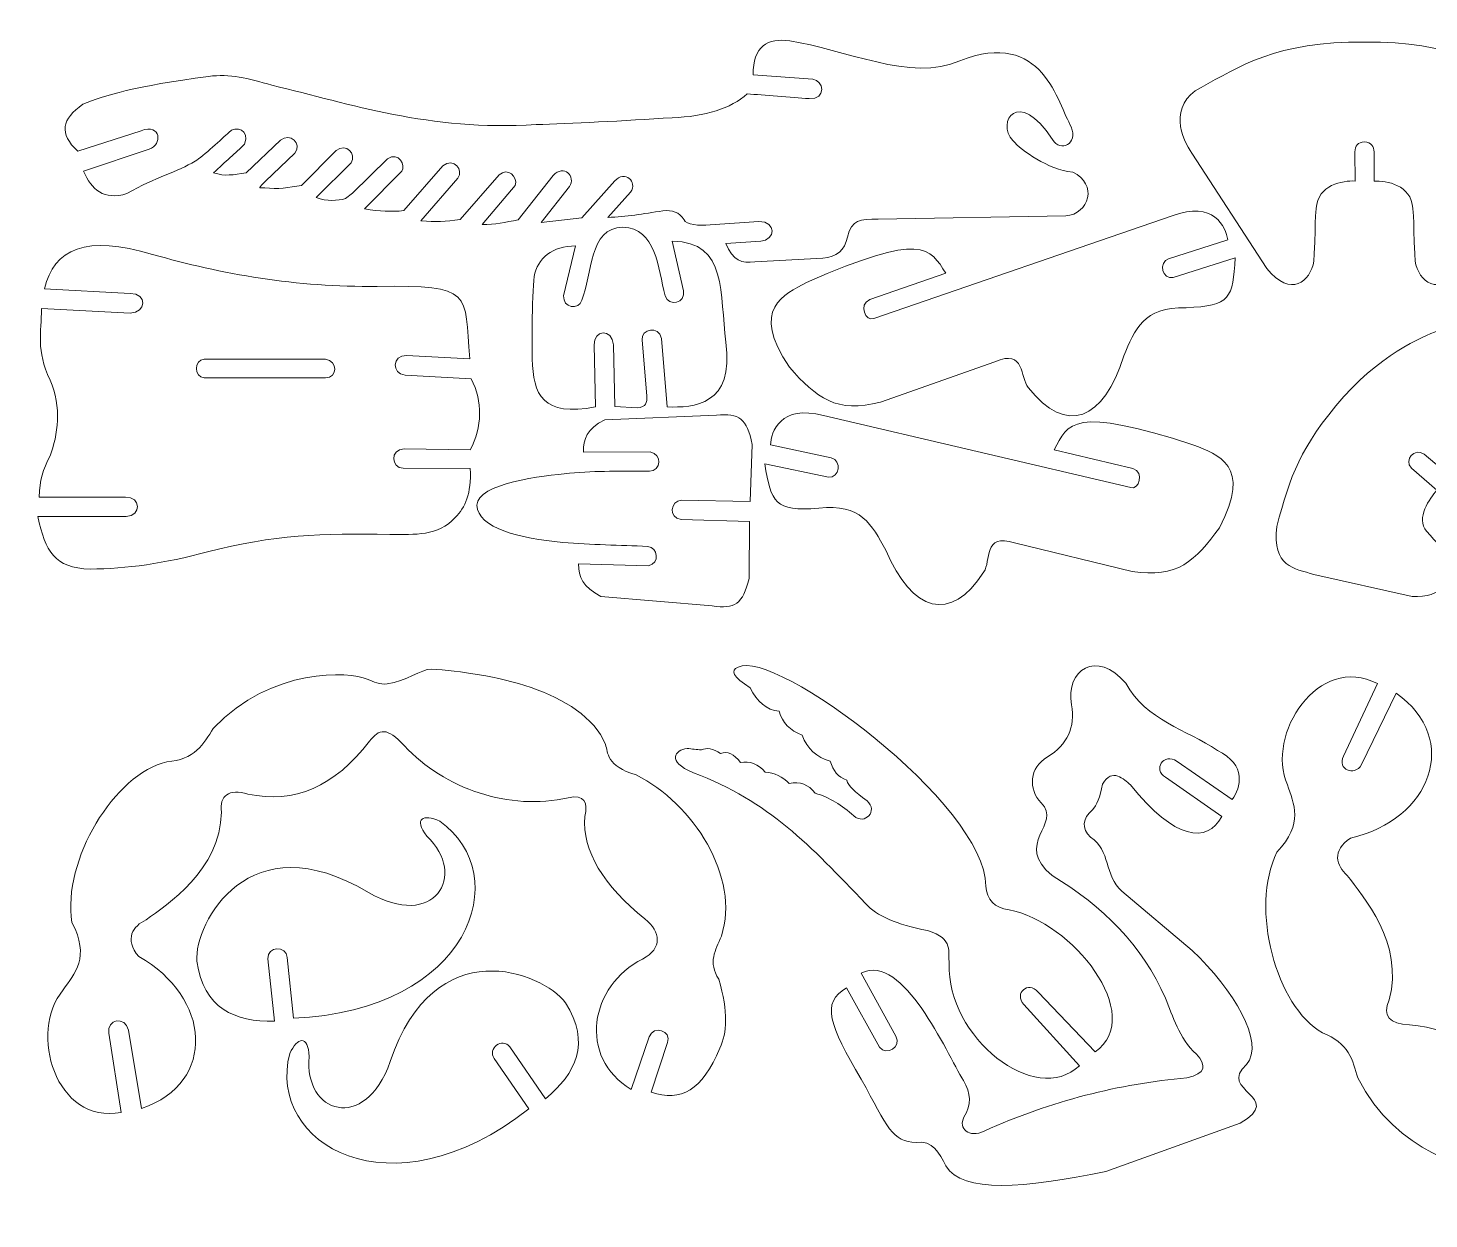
# Model space of a CAD drawing. Header units: centimetres. Extents: x -100 to 240, y -79 to 49.
# Drawn here: x -99.8 to 50.9, y -78.8 to 49.3 of the extents above; entities that cross this region are included whole.
import ezdxf

# ---------------------------------------------------------------- set-up
doc = ezdxf.new("R2010")
doc.units = ezdxf.units.CM
doc.header["$MEASUREMENT"] = 0
doc.layers.add('Layer 1', color=7, linetype='Continuous')

msp = doc.modelspace()

# ---------------------------------------------------------------- linework, layer by layer
at = {"layer": 'Layer 1', "color": 22, "lineweight": 5}
for points, knots in [([(-93.801223, 33.875404), (-92.962756, 31.847623), (-91.660735, 30.695353), (-89.140798, 31.446124), (-89.140798, 31.446124), (-86.001256, 33.251074), (-83.730925, 33.776431), (-81.814654, 34.940482), (-81.814654, 34.940482), (-80.92711, 35.479699), (-78.872869, 37.382551), (-78.199084, 38.023891), (-78.199084, 38.023891), (-77.444344, 38.830795), (-75.86128, 38.27104), (-76.503124, 36.773215), (-76.503124, 36.773215), (-77.456251, 35.819206), (-78.535441, 34.877734), (-79.830532, 33.688357), (-79.830532, 33.688357), (-78.5854, 33.265816), (-77.736223, 33.470251), (-76.328173, 33.685774), (-76.328173, 33.685774), (-76.328173, 33.685774), (-72.637444, 37.179943), (-72.637444, 37.179943), (-72.637444, 37.179943), (-71.636374, 38.039578), (-70.239223, 36.827206), (-71.099299, 35.798227), (-71.099299, 35.798227), (-71.099299, 35.798227), (-74.249551, 32.765722), (-74.249551, 32.765722), (-74.249551, 32.765722), (-74.930581, 32.027299), (-75.145789, 31.995862), (-74.308267, 32.078644), (-74.308267, 32.078644), (-72.94375, 31.868665), (-71.73163, 32.102395), (-70.388218, 32.30683), (-70.388218, 32.30683), (-70.388218, 32.30683), (-66.652129, 36.080215), (-66.652129, 36.080215), (-66.652129, 36.080215), (-65.553031, 36.910807), (-64.458721, 35.730691), (-65.022697, 34.761184), (-65.022697, 34.761184), (-65.022697, 34.761184), (-68.808115, 31.018165), (-68.808115, 31.018165), (-68.808115, 31.018165), (-67.601665, 30.558076), (-66.527452, 30.685525), (-65.633356, 30.902308), (-65.633356, 30.902308), (-65.633356, 30.902308), (-64.872379, 31.490728), (-64.872379, 31.490728), (-64.872379, 31.490728), (-64.872379, 31.490728), (-61.125076, 35.195191), (-61.125076, 35.195191), (-61.125076, 35.195191), (-59.871124, 36.011797), (-59.149711, 34.433458), (-59.575024, 33.869923), (-59.575024, 33.869923), (-59.575024, 33.869923), (-63.586108, 29.790925), (-63.586108, 29.790925), (-63.586108, 29.790925), (-61.95214, 29.547619), (-60.702409, 29.460679), (-59.366116, 29.617738), (-59.366116, 29.617738), (-59.366116, 29.617738), (-55.164205, 34.439191), (-55.164205, 34.439191), (-55.164205, 34.439191), (-53.997697, 35.347777), (-52.887574, 33.998695), (-53.570305, 33.11071), (-53.570305, 33.11071), (-53.570305, 33.11071), (-57.529981, 28.525381), (-57.529981, 28.525381), (-57.529981, 28.525381), (-55.911889, 28.365172), (-54.925939, 28.406815), (-53.328889, 28.661083), (-53.328889, 28.661083), (-53.328889, 28.661083), (-49.113055, 33.445366), (-49.113055, 33.445366), (-49.113055, 33.445366), (-48.208942, 34.329067), (-47.103796, 33.239545), (-47.386666, 32.31943), (-47.386666, 32.31943), (-47.386666, 32.31943), (-50.958892, 28.12489), (-50.958892, 28.12489), (-50.958892, 28.12489), (-49.515121, 28.095973), (-48.486142, 28.394908), (-47.071855, 28.607092), (-47.071855, 28.607092), (-47.071855, 28.607092), (-43.301683, 33.38161), (-43.301683, 33.38161), (-43.301683, 33.38161), (-42.192316, 34.654084), (-40.811608, 33.249688), (-41.566852, 32.215669), (-41.566852, 32.215669), (-41.566852, 32.215669), (-44.617438, 28.351879), (-44.617438, 28.351879), (-44.617438, 28.351879), (-44.617438, 28.351879), (-40.238686, 28.825387), (-40.238686, 28.825387), (-40.238686, 28.825387), (-40.238686, 28.825387), (-36.691282, 32.824501), (-36.691282, 32.824501), (-36.691282, 32.824501), (-35.598736, 33.961651), (-34.209838, 32.760115), (-34.992487, 31.588567), (-34.992487, 31.588567), (-34.992487, 31.588567), (-37.440541, 28.885426), (-37.440541, 28.885426), (-37.440541, 28.885426), (-35.417233, 28.918375), (-33.677425, 29.28346), (-31.529188, 29.582773), (-31.529188, 29.582773), (-30.507769, 29.716774), (-29.740807, 29.449654), (-29.24128, 28.620574), (-29.24128, 28.620574), (-29.012086, 28.10095), (-27.630685, 27.946537), (-26.44849, 28.100446), (-26.44849, 28.100446), (-26.44849, 28.100446), (-21.194038, 28.433401), (-21.194038, 28.433401), (-21.194038, 28.433401), (-19.254898, 28.480084), (-19.399042, 26.429497), (-21.00214, 26.325043), (-21.00214, 26.325043), (-21.00214, 26.325043), (-24.765004, 26.095345), (-24.765004, 26.095345), (-24.765004, 26.095345), (-24.007177, 24.222418), (-22.96711, 23.880706), (-21.64285, 24.117145), (-21.64285, 24.117145), (-21.64285, 24.117145), (-14.302153, 24.498799), (-14.302153, 24.498799), (-14.302153, 24.498799), (-12.87514, 24.609616), (-11.89801, 25.37305), (-11.68192, 26.772721), (-11.68192, 26.772721), (-11.167084, 28.684897), (-10.344934, 28.689181), (-8.379208, 28.700773), (-8.379208, 28.700773), (-8.379208, 28.700773), (11.801204, 29.039398), (11.801204, 29.039398), (11.801204, 29.039398), (14.304383, 29.233123), (15.295625, 32.502697), (12.54473, 33.740521), (12.54473, 33.740521), (9.829493, 34.044181), (7.082693, 36.072151), (6.107264, 37.138804), (6.107264, 37.138804), (4.320962, 39.091867), (6.643961, 42.975187), (10.38635, 37.250755), (10.38635, 37.250755), (11.221226, 35.861353), (13.132835, 36.763828), (12.394979, 38.620438), (12.394979, 38.620438), (10.919645, 41.104969), (9.409724, 49.255594), (0.39518, 45.732571), (0.39518, 45.732571), (-4.732957, 43.35514), (-12.152467, 47.04631), (-17.862661, 47.862664), (-17.862661, 47.862664), (-20.247526, 48.216661), (-21.832165, 47.311414), (-21.81799, 44.202805), (-21.81799, 44.202805), (-21.81799, 44.202805), (-15.399235, 43.73818), (-15.399235, 43.73818), (-15.399235, 43.73818), (-14.240602, 43.654453), (-13.872556, 41.579422), (-15.79393, 41.658802), (-15.79393, 41.658802), (-17.715367, 41.772454), (-20.721727, 42.052804), (-22.443832, 42.171244), (-22.443832, 42.171244), (-24.225157, 40.593661), (-26.924959, 39.731884), (-30.522322, 39.602797), (-30.522322, 39.602797), (-35.67421, 39.278662), (-41.574853, 38.964103), (-45.1324, 38.864689), (-45.1324, 38.864689), (-56.822617, 38.164003), (-64.921897, 41.071138), (-73.563733, 43.094572), (-73.563733, 43.094572), (-76.116997, 43.861408), (-78.07825, 44.352682), (-80.36641, 44.04751), (-80.36641, 44.04751), (-88.277887, 42.992071), (-91.573417, 42.023131), (-93.875059, 41.050537), (-93.875059, 41.050537), (-96.160762, 39.452668), (-96.465619, 37.921579), (-94.435696, 35.993464), (-94.435696, 35.993464), (-94.435696, 35.993464), (-87.629869, 38.202055), (-87.629869, 38.202055), (-87.629869, 38.202055), (-85.434697, 39.043546), (-85.332259, 36.663091), (-86.746357, 36.231037), (-86.746357, 36.231037), (-86.746357, 36.231037), (-93.801223, 33.875404), (-93.801223, 33.875404)], [0, 0, 0, 0, 0.0153846154, 0.0153846154, 0.0153846154, 0.0153846154, 0.0307692308, 0.0307692308, 0.0307692308, 0.0307692308, 0.0461538462, 0.0461538462, 0.0461538462, 0.0461538462, 0.0615384615, 0.0615384615, 0.0615384615, 0.0615384615, 0.0769230769, 0.0769230769, 0.0769230769, 0.0769230769, 0.0923076923, 0.0923076923, 0.0923076923, 0.0923076923, 0.1076923077, 0.1076923077, 0.1076923077, 0.1076923077, 0.1230769231, 0.1230769231, 0.1230769231, 0.1230769231, 0.1384615385, 0.1384615385, 0.1384615385, 0.1384615385, 0.1538461538, 0.1538461538, 0.1538461538, 0.1538461538, 0.1692307692, 0.1692307692, 0.1692307692, 0.1692307692, 0.1846153846, 0.1846153846, 0.1846153846, 0.1846153846, 0.2, 0.2, 0.2, 0.2, 0.2153846154, 0.2153846154, 0.2153846154, 0.2153846154, 0.2307692308, 0.2307692308, 0.2307692308, 0.2307692308, 0.2461538462, 0.2461538462, 0.2461538462, 0.2461538462, 0.2615384615, 0.2615384615, 0.2615384615, 0.2615384615, 0.2769230769, 0.2769230769, 0.2769230769, 0.2769230769, 0.2923076923, 0.2923076923, 0.2923076923, 0.2923076923, 0.3076923077, 0.3076923077, 0.3076923077, 0.3076923077, 0.3230769231, 0.3230769231, 0.3230769231, 0.3230769231, 0.3384615385, 0.3384615385, 0.3384615385, 0.3384615385, 0.3538461538, 0.3538461538, 0.3538461538, 0.3538461538, 0.3692307692, 0.3692307692, 0.3692307692, 0.3692307692, 0.3846153846, 0.3846153846, 0.3846153846, 0.3846153846, 0.4, 0.4, 0.4, 0.4, 0.4153846154, 0.4153846154, 0.4153846154, 0.4153846154, 0.4307692308, 0.4307692308, 0.4307692308, 0.4307692308, 0.4461538462, 0.4461538462, 0.4461538462, 0.4461538462, 0.4615384615, 0.4615384615, 0.4615384615, 0.4615384615, 0.4769230769, 0.4769230769, 0.4769230769, 0.4769230769, 0.4923076923, 0.4923076923, 0.4923076923, 0.4923076923, 0.5076923077, 0.5076923077, 0.5076923077, 0.5076923077, 0.5230769231, 0.5230769231, 0.5230769231, 0.5230769231, 0.5384615385, 0.5384615385, 0.5384615385, 0.5384615385, 0.5538461538, 0.5538461538, 0.5538461538, 0.5538461538, 0.5692307692, 0.5692307692, 0.5692307692, 0.5692307692, 0.5846153846, 0.5846153846, 0.5846153846, 0.5846153846, 0.6, 0.6, 0.6, 0.6, 0.6153846154, 0.6153846154, 0.6153846154, 0.6153846154, 0.6307692308, 0.6307692308, 0.6307692308, 0.6307692308, 0.6461538462, 0.6461538462, 0.6461538462, 0.6461538462, 0.6615384615, 0.6615384615, 0.6615384615, 0.6615384615, 0.6769230769, 0.6769230769, 0.6769230769, 0.6769230769, 0.6923076923, 0.6923076923, 0.6923076923, 0.6923076923, 0.7076923077, 0.7076923077, 0.7076923077, 0.7076923077, 0.7230769231, 0.7230769231, 0.7230769231, 0.7230769231, 0.7384615385, 0.7384615385, 0.7384615385, 0.7384615385, 0.7538461538, 0.7538461538, 0.7538461538, 0.7538461538, 0.7692307692, 0.7692307692, 0.7692307692, 0.7692307692, 0.7846153846, 0.7846153846, 0.7846153846, 0.7846153846, 0.8, 0.8, 0.8, 0.8, 0.8153846154, 0.8153846154, 0.8153846154, 0.8153846154, 0.8307692308, 0.8307692308, 0.8307692308, 0.8307692308, 0.8461538462, 0.8461538462, 0.8461538462, 0.8461538462, 0.8615384615, 0.8615384615, 0.8615384615, 0.8615384615, 0.8769230769, 0.8769230769, 0.8769230769, 0.8769230769, 0.8923076923, 0.8923076923, 0.8923076923, 0.8923076923, 0.9076923077, 0.9076923077, 0.9076923077, 0.9076923077, 0.9230769231, 0.9230769231, 0.9230769231, 0.9230769231, 0.9384615385, 0.9384615385, 0.9384615385, 0.9384615385, 0.9538461538, 0.9538461538, 0.9538461538, 0.9538461538, 0.9692307692, 0.9692307692, 0.9692307692, 0.9692307692, 0.9846153846, 0.9846153846, 0.9846153846, 0.9846153846, 1, 1, 1, 1]), ([(43.923707, 37.003732), (43.193222, 36.988234), (42.902162, 36.586483), (42.897311, 35.919376), (42.897311, 35.919376), (42.897311, 35.919376), (42.90947, 32.797222), (42.90947, 32.797222), (42.90947, 32.797222), (41.57135, 32.855056), (38.926106, 32.417017), (38.719907, 29.85361), (38.719907, 29.85361), (38.513771, 27.290203), (38.739815, 28.791367), (38.47427, 24.188398), (38.47427, 24.188398), (38.12021, 21.975397), (35.995724, 20.205034), (33.428663, 23.3917), (33.428663, 23.3917), (33.428663, 23.3917), (25.37342, 35.784367), (25.37342, 35.784367), (25.37342, 35.784367), (24.281756, 37.259764), (22.747517, 40.948099), (26.347148, 42.865882), (26.347148, 42.865882), (30.330512, 45.019978), (34.490906, 47.882005), (43.923707, 47.734459), (43.923707, 47.734459), (53.356508, 47.882005), (57.516902, 45.019978), (61.500266, 42.865882), (61.500266, 42.865882), (65.09996, 40.948099), (63.565658, 37.259764), (62.473994, 35.784367), (62.473994, 35.784367), (62.473994, 35.784367), (54.418751, 23.3917), (54.418751, 23.3917), (54.418751, 23.3917), (51.85169, 20.205034), (49.727267, 21.975397), (49.373207, 24.188398), (49.373207, 24.188398), (49.107599, 28.791367), (49.333706, 27.290203), (49.127507, 29.85361), (49.127507, 29.85361), (48.921308, 32.417017), (46.298681, 32.832565), (44.960624, 32.774731), (44.960624, 32.774731), (44.960624, 32.774731), (44.950292, 35.941804), (44.950292, 35.941804), (44.950292, 35.941804), (44.968058, 36.451663), (44.654192, 36.988234), (43.923707, 37.003732)], [0, 0, 0, 0, 0.0625, 0.0625, 0.0625, 0.0625, 0.125, 0.125, 0.125, 0.125, 0.1875, 0.1875, 0.1875, 0.1875, 0.25, 0.25, 0.25, 0.25, 0.3125, 0.3125, 0.3125, 0.3125, 0.375, 0.375, 0.375, 0.375, 0.4375, 0.4375, 0.4375, 0.4375, 0.5, 0.5, 0.5, 0.5, 0.5625, 0.5625, 0.5625, 0.5625, 0.625, 0.625, 0.625, 0.625, 0.6875, 0.6875, 0.6875, 0.6875, 0.75, 0.75, 0.75, 0.75, 0.8125, 0.8125, 0.8125, 0.8125, 0.875, 0.875, 0.875, 0.875, 0.9375, 0.9375, 0.9375, 0.9375, 1, 1, 1, 1]), ([(22.861358, 24.444556), (21.725405, 24.042553), (22.193684, 22.161751), (23.366618, 22.402852), (23.366618, 22.402852), (23.366618, 22.402852), (30.030884, 24.528409), (30.030884, 24.528409), (30.030884, 24.528409), (29.766914, 20.260033), (29.518064, 19.324294), (24.739766, 19.173598), (24.739766, 19.173598), (20.15765, 19.299472), (19.230164, 16.806184), (18.037196, 13.977484), (18.037196, 13.977484), (15.900236, 7.054918), (11.856455, 5.391151), (7.77626, 10.574413), (7.77626, 10.574413), (6.868871, 11.610574), (7.461449, 14.800705), (4.179212, 13.352587), (4.179212, 13.352587), (4.179212, 13.352587), (-8.105977, 9.028582), (-8.105977, 9.028582), (-8.105977, 9.028582), (-12.828079, 7.742563), (-15.011218, 9.492829), (-17.903863, 12.759001), (-17.903863, 12.759001), (-22.199203, 19.135168), (-18.460468, 20.585743), (-16.07365, 21.878818), (-16.07365, 21.878818), (-3.474973, 27.432016), (-2.849509, 25.586431), (-1.087084, 22.873651), (-1.087084, 22.873651), (-1.087084, 22.873651), (-9.280108, 20.042179), (-9.280108, 20.042179), (-9.280108, 20.042179), (-10.572931, 19.489102), (-9.649666, 17.644903), (-8.849314, 18.011185), (-8.849314, 18.011185), (-8.849314, 18.011185), (23.239358, 29.043997), (23.239358, 29.043997), (23.239358, 29.043997), (27.708704, 30.757345), (29.030444, 27.856573), (29.215916, 26.482543), (29.215916, 26.482543), (29.215916, 26.482543), (22.861358, 24.444556), (22.861358, 24.444556)], [0, 0, 0, 0, 0.0666666667, 0.0666666667, 0.0666666667, 0.0666666667, 0.1333333333, 0.1333333333, 0.1333333333, 0.1333333333, 0.2, 0.2, 0.2, 0.2, 0.2666666667, 0.2666666667, 0.2666666667, 0.2666666667, 0.3333333333, 0.3333333333, 0.3333333333, 0.3333333333, 0.4, 0.4, 0.4, 0.4, 0.4666666667, 0.4666666667, 0.4666666667, 0.4666666667, 0.5333333333, 0.5333333333, 0.5333333333, 0.5333333333, 0.6, 0.6, 0.6, 0.6, 0.6666666667, 0.6666666667, 0.6666666667, 0.6666666667, 0.7333333333, 0.7333333333, 0.7333333333, 0.7333333333, 0.8, 0.8, 0.8, 0.8, 0.8666666667, 0.8666666667, 0.8666666667, 0.8666666667, 0.9333333333, 0.9333333333, 0.9333333333, 0.9333333333, 1, 1, 1, 1]), ([(-45.341623, 22.518079), (-45.03034, 24.478387), (-43.376716, 25.85248), (-40.903084, 25.815877), (-40.903084, 25.815877), (-40.903084, 25.815877), (-42.185323, 20.448592), (-42.185323, 20.448592), (-42.185323, 20.448592), (-42.30433, 19.123702), (-40.521934, 18.890161), (-40.228921, 19.966831), (-40.228921, 19.966831), (-39.111427, 22.75162), (-39.478843, 27.757852), (-35.832907, 27.84958), (-35.832907, 27.84958), (-32.223637, 27.702916), (-32.060404, 23.482042), (-31.263139, 20.438386), (-31.263139, 20.438386), (-30.915442, 19.264885), (-29.016307, 19.654918), (-29.295523, 20.996692), (-29.295523, 20.996692), (-29.295523, 20.996692), (-30.504745, 26.328193), (-30.504745, 26.328193), (-30.504745, 26.328193), (-24.513697, 26.273194), (-25.444711, 20.539375), (-24.730228, 15.48268), (-24.730228, 15.48268), (-23.839723, 8.622421), (-28.198819, 8.416978), (-31.063618, 8.502343), (-31.063618, 8.502343), (-31.063618, 8.502343), (-31.665835, 15.867484), (-31.665835, 15.867484), (-31.665835, 15.867484), (-31.955383, 17.324737), (-33.878332, 16.869247), (-33.749875, 15.733105), (-33.749875, 15.733105), (-33.749875, 15.733105), (-33.25627, 9.656566), (-33.25627, 9.656566), (-33.25627, 9.656566), (-33.219667, 8.942146), (-33.267988, 8.520991), (-34.29388, 8.392408), (-34.29388, 8.392408), (-34.29388, 8.392408), (-36.684226, 8.557279), (-36.684226, 8.557279), (-36.684226, 8.557279), (-36.684226, 8.557279), (-36.824842, 15.177382), (-36.824842, 15.177382), (-36.824842, 15.177382), (-36.966655, 17.014084), (-38.987065, 16.755973), (-38.888533, 15.18343), (-38.888533, 15.18343), (-38.888533, 15.18343), (-38.754154, 8.502343), (-38.754154, 8.502343), (-38.754154, 8.502343), (-44.433793, 7.421389), (-45.488287, 9.80323), (-45.561493, 13.66891), (-45.561493, 13.66891), (-45.561493, 13.66891), (-45.652906, 20.557771), (-45.341623, 22.518079)], [0, 0, 0, 0, 0.0526315789, 0.0526315789, 0.0526315789, 0.0526315789, 0.1052631579, 0.1052631579, 0.1052631579, 0.1052631579, 0.1578947368, 0.1578947368, 0.1578947368, 0.1578947368, 0.2105263158, 0.2105263158, 0.2105263158, 0.2105263158, 0.2631578947, 0.2631578947, 0.2631578947, 0.2631578947, 0.3157894737, 0.3157894737, 0.3157894737, 0.3157894737, 0.3684210526, 0.3684210526, 0.3684210526, 0.3684210526, 0.4210526316, 0.4210526316, 0.4210526316, 0.4210526316, 0.4736842105, 0.4736842105, 0.4736842105, 0.4736842105, 0.5263157895, 0.5263157895, 0.5263157895, 0.5263157895, 0.5789473684, 0.5789473684, 0.5789473684, 0.5789473684, 0.6315789474, 0.6315789474, 0.6315789474, 0.6315789474, 0.6842105263, 0.6842105263, 0.6842105263, 0.6842105263, 0.7368421053, 0.7368421053, 0.7368421053, 0.7368421053, 0.7894736842, 0.7894736842, 0.7894736842, 0.7894736842, 0.8421052632, 0.8421052632, 0.8421052632, 0.8421052632, 0.8947368421, 0.8947368421, 0.8947368421, 0.8947368421, 0.9473684211, 0.9473684211, 0.9473684211, 0.9473684211, 1, 1, 1, 1]), ([(-97.379938, 3.255388), (-96.619402, 5.43544), (-96.086611, 8.488609), (-97.413895, 11.390011), (-97.413895, 11.390011), (-98.947, 14.635645), (-98.320402, 16.47934), (-98.33527, 19.079665), (-98.33527, 19.079665), (-98.33527, 19.079665), (-88.805575, 18.582721), (-88.805575, 18.582721), (-88.805575, 18.582721), (-87.010264, 18.595888), (-86.953816, 20.743747), (-88.805701, 20.711554), (-88.805701, 20.711554), (-88.805701, 20.711554), (-97.997905, 21.200434), (-97.997905, 21.200434), (-97.997905, 21.200434), (-97.054543, 25.523935), (-93.486916, 27.035746), (-86.387131, 24.911134), (-86.387131, 24.911134), (-79.040512, 22.785325), (-70.870672, 21.355036), (-62.241058, 21.465412), (-62.241058, 21.465412), (-51.835726, 21.562117), (-52.861366, 20.888269), (-52.275025, 13.669792), (-52.275025, 13.669792), (-52.275025, 13.669792), (-59.084758, 14.03998), (-59.084758, 14.03998), (-59.084758, 14.03998), (-60.633739, 14.049556), (-60.685399, 12.05296), (-59.239486, 11.923747), (-59.239486, 11.923747), (-59.239486, 11.923747), (-52.120297, 11.52817), (-52.120297, 11.52817), (-52.120297, 11.52817), (-50.886316, 9.0466), (-50.911705, 6.364942), (-52.234138, 3.871402), (-52.234138, 3.871402), (-52.234138, 3.871402), (-59.345011, 3.977368), (-59.345011, 3.977368), (-59.345011, 3.977368), (-60.888385, 3.91966), (-60.727609, 1.900762), (-59.424832, 1.918024), (-59.424832, 1.918024), (-59.424832, 1.918024), (-52.234138, 1.867624), (-52.234138, 1.867624), (-52.234138, 1.867624), (-52.084576, -0.896375), (-52.786963, -2.288801), (-53.835724, -3.408563), (-53.835724, -3.408563), (-55.745632, -5.448314), (-58.120732, -5.190077), (-60.883975, -5.20904), (-60.883975, -5.20904), (-68.164255, -5.074031), (-73.356778, -5.242745), (-80.485102, -7.081715), (-80.485102, -7.081715), (-85.058776, -8.339069), (-89.228116, -8.903738), (-93.092725, -8.946578), (-93.092725, -8.946578), (-96.984676, -8.80382), (-97.877953, -7.074785), (-98.733052, -3.288044), (-98.733052, -3.288044), (-98.733052, -3.288044), (-89.243173, -3.286343), (-89.243173, -3.286343), (-89.243173, -3.286343), (-87.571279, -3.238841), (-87.630058, -1.114355), (-89.289163, -1.207469), (-89.289163, -1.207469), (-89.289163, -1.207469), (-98.585191, -1.19027), (-98.585191, -1.19027), (-98.585191, -1.19027), (-98.490124, 0.690469), (-98.233651, 1.71655), (-97.379938, 3.255388)], [0, 0, 0, 0, 0.0416666667, 0.0416666667, 0.0416666667, 0.0416666667, 0.0833333333, 0.0833333333, 0.0833333333, 0.0833333333, 0.125, 0.125, 0.125, 0.125, 0.1666666667, 0.1666666667, 0.1666666667, 0.1666666667, 0.2083333333, 0.2083333333, 0.2083333333, 0.2083333333, 0.25, 0.25, 0.25, 0.25, 0.2916666667, 0.2916666667, 0.2916666667, 0.2916666667, 0.3333333333, 0.3333333333, 0.3333333333, 0.3333333333, 0.375, 0.375, 0.375, 0.375, 0.4166666667, 0.4166666667, 0.4166666667, 0.4166666667, 0.4583333333, 0.4583333333, 0.4583333333, 0.4583333333, 0.5, 0.5, 0.5, 0.5, 0.5416666667, 0.5416666667, 0.5416666667, 0.5416666667, 0.5833333333, 0.5833333333, 0.5833333333, 0.5833333333, 0.625, 0.625, 0.625, 0.625, 0.6666666667, 0.6666666667, 0.6666666667, 0.6666666667, 0.7083333333, 0.7083333333, 0.7083333333, 0.7083333333, 0.75, 0.75, 0.75, 0.75, 0.7916666667, 0.7916666667, 0.7916666667, 0.7916666667, 0.8333333333, 0.8333333333, 0.8333333333, 0.8333333333, 0.875, 0.875, 0.875, 0.875, 0.9166666667, 0.9166666667, 0.9166666667, 0.9166666667, 0.9583333333, 0.9583333333, 0.9583333333, 0.9583333333, 1, 1, 1, 1]), ([(48.962762, 1.906621), (48.962762, 1.906621), (51.717752, -0.450839), (51.717752, -0.450839), (51.717752, -0.450839), (50.934095, -1.328429), (49.393241, -3.484226), (50.599628, -4.862792), (50.599628, -4.862792), (51.806015, -6.241295), (52.098083, -6.402575), (52.980083, -8.256413), (52.980083, -8.256413), (53.549666, -10.174952), (52.234163, -12.062936), (49.053797, -11.901278), (49.053797, -11.901278), (49.053797, -11.901278), (38.480696, -9.527753), (38.480696, -9.527753), (38.480696, -9.527753), (36.319166, -8.849684), (34.020359, -8.753735), (34.480133, -4.348838), (34.480133, -4.348838), (35.965736, 1.067965), (36.92321, 4.124095), (41.696279, 9.605221), (41.696279, 9.605221), (46.295279, 14.717482), (50.88527, 16.296073), (52.041887, 16.789426), (52.041887, 16.789426), (54.927098, 17.882665), (58.801661, 19.512223), (61.263449, 14.659522), (61.263449, 14.659522), (61.953488, 12.212476), (63.754028, 8.421955), (64.254122, 4.683661), (64.254122, 4.683661), (64.926458, 1.257343), (62.643968, 0.007927), (61.371179, 0.054547), (61.371179, 0.054547), (59.663816, 0.421459), (58.658021, 1.621798), (57.808277, 2.223889), (57.808277, 2.223889), (56.195855, 3.323806), (54.043838, 2.141737), (53.102177, 1.090708), (53.102177, 1.090708), (53.102177, 1.090708), (50.354054, 3.40558), (50.354054, 3.40558), (50.354054, 3.40558), (49.292315, 4.157548), (48.127508, 2.833099), (48.962762, 1.906621)], [0, 0, 0, 0, 0.0666666667, 0.0666666667, 0.0666666667, 0.0666666667, 0.1333333333, 0.1333333333, 0.1333333333, 0.1333333333, 0.2, 0.2, 0.2, 0.2, 0.2666666667, 0.2666666667, 0.2666666667, 0.2666666667, 0.3333333333, 0.3333333333, 0.3333333333, 0.3333333333, 0.4, 0.4, 0.4, 0.4, 0.4666666667, 0.4666666667, 0.4666666667, 0.4666666667, 0.5333333333, 0.5333333333, 0.5333333333, 0.5333333333, 0.6, 0.6, 0.6, 0.6, 0.6666666667, 0.6666666667, 0.6666666667, 0.6666666667, 0.7333333333, 0.7333333333, 0.7333333333, 0.7333333333, 0.8, 0.8, 0.8, 0.8, 0.8666666667, 0.8666666667, 0.8666666667, 0.8666666667, 0.9333333333, 0.9333333333, 0.9333333333, 0.9333333333, 1, 1, 1, 1]), ([(-80.832295, 13.618762), (-80.832295, 13.618762), (-67.80295, 13.618762), (-67.80295, 13.618762), (-67.80295, 13.618762), (-66.441016, 13.50763), (-66.441016, 11.618512), (-67.80295, 11.618512), (-67.80295, 11.618512), (-67.80295, 11.618512), (-80.832295, 11.618512), (-80.832295, 11.618512), (-80.832295, 11.618512), (-81.96724, 11.674456), (-81.921691, 13.618762), (-80.832295, 13.618762)], [0, 0, 0, 0, 0.25, 0.25, 0.25, 0.25, 0.5, 0.5, 0.5, 0.5, 0.75, 0.75, 0.75, 0.75, 1, 1, 1, 1]), ([(-51.503968, -2.081342), (-51.517009, 0.29212), (-44.338663, 1.105954), (-41.567104, 1.371814), (-41.567104, 1.371814), (-38.559106, 1.660291), (-35.985241, 1.559428), (-32.968864, 1.581352), (-32.968864, 1.581352), (-31.734001, 1.628665), (-31.518289, 3.405895), (-32.901013, 3.660982), (-32.901013, 3.660982), (-32.901013, 3.660982), (-40.066192, 3.634585), (-40.066192, 3.634585), (-40.066192, 3.634585), (-40.039039, 5.06437), (-39.725488, 6.149986), (-37.765621, 7.121131), (-37.765621, 7.121131), (-37.765621, 7.121131), (-25.750891, 7.597285), (-25.750891, 7.597285), (-25.750891, 7.597285), (-23.316508, 7.852687), (-22.470985, 7.249147), (-21.923893, 4.47343), (-21.923893, 4.47343), (-21.923893, 4.47343), (-22.120831, -1.687655), (-22.120831, -1.687655), (-22.120831, -1.687655), (-22.120831, -1.687655), (-29.543995, -1.535951), (-29.543995, -1.535951), (-29.543995, -1.535951), (-30.667096, -1.612622), (-31.006603, -3.403082), (-29.548405, -3.613061), (-29.548405, -3.613061), (-29.548405, -3.613061), (-22.219804, -3.828836), (-22.219804, -3.828836), (-22.219804, -3.828836), (-22.219804, -3.828836), (-22.244752, -9.954704), (-22.244752, -9.954704), (-22.244752, -9.954704), (-22.915513, -12.703016), (-23.78737, -13.268), (-26.207767, -12.903923), (-26.207767, -12.903923), (-26.207767, -12.903923), (-38.188918, -11.890127), (-38.188918, -11.890127), (-38.188918, -11.890127), (-40.103551, -10.832168), (-40.619962, -9.81182), (-40.583044, -8.382161), (-40.583044, -8.382161), (-40.583044, -8.382161), (-33.058009, -8.581178), (-33.058009, -8.581178), (-33.058009, -8.581178), (-31.815838, -8.278274), (-32.053033, -6.624524), (-33.13972, -6.505328), (-33.13972, -6.505328), (-36.15175, -6.348332), (-39.220165, -6.352616), (-42.277051, -6.069242), (-42.277051, -6.069242), (-46.997578, -5.631518), (-51.39271, -4.554407), (-51.503968, -2.081342)], [0, 0, 0, 0, 0.0526315789, 0.0526315789, 0.0526315789, 0.0526315789, 0.1052631579, 0.1052631579, 0.1052631579, 0.1052631579, 0.1578947368, 0.1578947368, 0.1578947368, 0.1578947368, 0.2105263158, 0.2105263158, 0.2105263158, 0.2105263158, 0.2631578947, 0.2631578947, 0.2631578947, 0.2631578947, 0.3157894737, 0.3157894737, 0.3157894737, 0.3157894737, 0.3684210526, 0.3684210526, 0.3684210526, 0.3684210526, 0.4210526316, 0.4210526316, 0.4210526316, 0.4210526316, 0.4736842105, 0.4736842105, 0.4736842105, 0.4736842105, 0.5263157895, 0.5263157895, 0.5263157895, 0.5263157895, 0.5789473684, 0.5789473684, 0.5789473684, 0.5789473684, 0.6315789474, 0.6315789474, 0.6315789474, 0.6315789474, 0.6842105263, 0.6842105263, 0.6842105263, 0.6842105263, 0.7368421053, 0.7368421053, 0.7368421053, 0.7368421053, 0.7894736842, 0.7894736842, 0.7894736842, 0.7894736842, 0.8421052632, 0.8421052632, 0.8421052632, 0.8421052632, 0.8947368421, 0.8947368421, 0.8947368421, 0.8947368421, 0.9473684211, 0.9473684211, 0.9473684211, 0.9473684211, 1, 1, 1, 1]), ([(-13.41568, 3.02632), (-12.244951, 2.74093), (-12.521143, 0.822517), (-13.71241, 0.944044), (-13.71241, 0.944044), (-13.71241, 0.944044), (-20.557045, 2.386744), (-20.557045, 2.386744), (-20.557045, 2.386744), (-19.864045, -1.833248), (-19.522144, -2.739125), (-14.752981, -2.407178), (-14.752981, -2.407178), (-10.206901, -1.819892), (-9.032707, -4.206962), (-7.560586, -6.900968), (-7.560586, -6.900968), (-4.736485, -13.572731), (-0.545536, -14.820257), (2.991221, -9.252002), (2.991221, -9.252002), (3.789431, -8.129594), (2.878199, -5.015504), (6.289775, -6.125249), (6.289775, -6.125249), (6.289775, -6.125249), (18.948365, -9.188435), (18.948365, -9.188435), (18.948365, -9.188435), (23.776118, -9.991748), (25.771643, -8.030243), (28.320182, -4.48895), (28.320182, -4.48895), (31.95062, 2.287834), (28.084688, 3.353983), (25.579619, 4.399783), (25.579619, 4.399783), (12.485195, 8.654236), (12.049046, 6.755038), (10.569113, 3.878332), (10.569113, 3.878332), (10.569113, 3.878332), (19.005884, 1.887469), (19.005884, 1.887469), (19.005884, 1.887469), (20.34791, 1.467511), (19.615346, -0.460289), (18.782171, -0.176663), (18.782171, -0.176663), (18.782171, -0.176663), (-14.25547, 7.56421), (-14.25547, 7.56421), (-14.25547, 7.56421), (-18.874819, 8.818099), (-19.897372, 5.798824), (-19.943299, 4.413139), (-19.943299, 4.413139), (-19.943299, 4.413139), (-13.41568, 3.02632), (-13.41568, 3.02632)], [0, 0, 0, 0, 0.0666666667, 0.0666666667, 0.0666666667, 0.0666666667, 0.1333333333, 0.1333333333, 0.1333333333, 0.1333333333, 0.2, 0.2, 0.2, 0.2, 0.2666666667, 0.2666666667, 0.2666666667, 0.2666666667, 0.3333333333, 0.3333333333, 0.3333333333, 0.3333333333, 0.4, 0.4, 0.4, 0.4, 0.4666666667, 0.4666666667, 0.4666666667, 0.4666666667, 0.5333333333, 0.5333333333, 0.5333333333, 0.5333333333, 0.6, 0.6, 0.6, 0.6, 0.6666666667, 0.6666666667, 0.6666666667, 0.6666666667, 0.7333333333, 0.7333333333, 0.7333333333, 0.7333333333, 0.8, 0.8, 0.8, 0.8, 0.8666666667, 0.8666666667, 0.8666666667, 0.8666666667, 0.9333333333, 0.9333333333, 0.9333333333, 0.9333333333, 1, 1, 1, 1]), ([(13.264253, -62.356403), (13.264253, -62.356403), (7.275914, -55.787771), (7.275914, -55.787771), (7.275914, -55.787771), (6.217955, -54.56198), (7.762526, -53.186501), (8.839133, -54.45236), (8.839133, -54.45236), (8.839133, -54.45236), (14.950763, -60.879494), (14.950763, -60.879494), (14.950763, -60.879494), (20.506922, -56.95724), (12.44771, -46.797104), (5.704064, -45.603758), (5.704064, -45.603758), (4.151996, -45.379541), (3.321341, -44.522426), (3.212099, -43.031846), (3.212099, -43.031846), (3.180221, -34.207058), (-19.600012, -17.394185), (-23.412016, -19.500212), (-23.412016, -19.500212), (-24.363379, -19.809668), (-23.940586, -20.543744), (-22.143511, -21.70181), (-22.143511, -21.70181), (-21.399166, -23.23901), (-20.358406, -24.084092), (-19.021357, -24.236489), (-19.021357, -24.236489), (-18.674983, -25.459949), (-17.844328, -26.317442), (-16.529392, -26.808401), (-16.529392, -26.808401), (-16.000066, -28.27397), (-14.996413, -29.205614), (-13.51837, -29.60264), (-13.51837, -29.60264), (-13.24621, -30.640754), (-12.65779, -31.322855), (-11.753173, -31.648376), (-11.753173, -31.648376), (-11.547541, -32.310569), (-10.966366, -32.833532), (-9.553717, -33.881474), (-9.553717, -33.881474), (-8.350858, -34.909193), (-9.769177, -36.542846), (-10.986715, -35.486903), (-10.986715, -35.486903), (-12.254905, -34.360526), (-13.58389, -33.485582), (-15.148432, -33.050693), (-15.148432, -33.050693), (-15.858001, -32.102102), (-16.784857, -31.75661), (-17.929063, -32.013587), (-17.929063, -32.013587), (-18.64846, -31.255319), (-19.516033, -30.84311), (-20.531845, -30.776267), (-20.531845, -30.776267), (-21.278458, -29.914175), (-22.163293, -29.566226), (-23.186413, -29.731664), (-23.186413, -29.731664), (-23.851378, -28.822511), (-24.56542, -28.506251), (-25.329421, -28.783325), (-25.329421, -28.783325), (-26.120197, -28.239887), (-26.802109, -28.111556), (-27.37585, -28.398458), (-27.37585, -28.398458), (-27.884701, -28.344215), (-28.393867, -28.290035), (-28.903159, -28.235792), (-28.903159, -28.235792), (-30.200392, -28.39682), (-31.225402, -29.595773), (-28.242478, -30.852812), (-28.242478, -30.852812), (-20.0647, -33.902642), (-15.708628, -38.677853), (-9.702712, -44.933879), (-9.702712, -44.933879), (-8.572681, -46.216181), (-6.365224, -47.181782), (-3.080971, -47.830745), (-3.080971, -47.830745), (-0.1, -48.687356), (-0.937333, -50.21246), (-0.722188, -51.359123), (-0.722188, -51.359123), (-1.045819, -59.291705), (8.57069, -66.884654), (13.264253, -62.356403)], [0, 0, 0, 0, 0.04, 0.04, 0.04, 0.04, 0.08, 0.08, 0.08, 0.08, 0.12, 0.12, 0.12, 0.12, 0.16, 0.16, 0.16, 0.16, 0.2, 0.2, 0.2, 0.2, 0.24, 0.24, 0.24, 0.24, 0.28, 0.28, 0.28, 0.28, 0.32, 0.32, 0.32, 0.32, 0.36, 0.36, 0.36, 0.36, 0.4, 0.4, 0.4, 0.4, 0.44, 0.44, 0.44, 0.44, 0.48, 0.48, 0.48, 0.48, 0.52, 0.52, 0.52, 0.52, 0.56, 0.56, 0.56, 0.56, 0.6, 0.6, 0.6, 0.6, 0.64, 0.64, 0.64, 0.64, 0.68, 0.68, 0.68, 0.68, 0.72, 0.72, 0.72, 0.72, 0.76, 0.76, 0.76, 0.76, 0.8, 0.8, 0.8, 0.8, 0.84, 0.84, 0.84, 0.84, 0.88, 0.88, 0.88, 0.88, 0.92, 0.92, 0.92, 0.92, 0.96, 0.96, 0.96, 0.96, 1, 1, 1, 1]), ([(-10.200349, -52.39163), (-10.200349, -52.39163), (-6.464575, -59.186306), (-6.464575, -59.186306), (-6.464575, -59.186306), (-5.807485, -60.330575), (-7.476481, -61.332905), (-8.221141, -60.361949), (-8.221141, -60.361949), (-8.221141, -60.361949), (-11.760859, -53.975954), (-11.760859, -53.975954), (-11.760859, -53.975954), (-14.593276, -55.587683), (-13.58389, -58.017719), (-10.180441, -63.808301), (-10.180441, -63.808301), (-7.33303, -68.999627), (-6.897133, -70.53815), (-4.269214, -70.629752), (-4.269214, -70.629752), (-2.534131, -70.340141), (-1.777879, -71.745608), (-1.0891, -73.13753), (-1.0891, -73.13753), (0.701297, -76.121714), (7.34471, -75.522332), (16.100513, -73.756001), (16.100513, -73.756001), (16.100513, -73.756001), (30.537026, -68.550563), (30.537026, -68.550563), (30.537026, -68.550563), (35.525114, -65.641349), (27.980234, -65.081216), (31.246406, -62.241239), (31.246406, -62.241239), (33.245774, -59.795768), (29.8502, -54.209621), (25.410149, -49.954286), (25.410149, -49.954286), (25.410149, -49.954286), (17.842148, -43.576607), (17.842148, -43.576607), (17.842148, -43.576607), (15.890156, -41.901752), (16.681436, -39.173789), (14.458481, -37.79453), (14.458481, -37.79453), (13.504724, -36.786278), (13.57604, -35.800454), (14.672492, -34.836995), (14.672492, -34.836995), (15.123509, -34.397066), (15.487145, -33.471092), (15.763211, -32.058884), (15.763211, -32.058884), (16.779338, -30.267605), (18.078209, -31.552994), (18.74645, -32.147651), (18.74645, -32.147651), (23.535017, -38.124146), (26.99756, -38.466614), (28.598768, -35.55236), (28.598768, -35.55236), (28.598768, -35.55236), (22.52708, -31.334573), (22.52708, -31.334573), (22.52708, -31.334573), (21.150278, -30.519101), (22.283522, -28.63559), (23.780402, -29.626013), (23.780402, -29.626013), (23.780402, -29.626013), (29.705489, -33.736259), (29.705489, -33.736259), (29.705489, -33.736259), (30.61376, -32.463344), (31.292396, -30.002438), (28.115243, -28.454339), (28.115243, -28.454339), (24.797411, -26.175692), (20.43485, -25.227542), (18.244466, -21.213749), (18.244466, -21.213749), (15.141275, -17.539715), (11.748914, -19.798391), (12.417092, -23.544119), (12.417092, -23.544119), (12.848327, -25.957901), (11.987432, -27.82604), (9.834218, -29.148599), (9.834218, -29.148599), (7.852616, -30.334322), (7.761581, -32.573783), (9.152117, -34.09832), (9.152117, -34.09832), (11.464658, -36.392654), (6.103106, -38.449793), (10.35296, -41.912903), (10.35296, -41.912903), (15.7823, -45.187328), (20.023334, -49.435418), (22.528529, -55.106111), (22.528529, -55.106111), (23.33789, -57.002222), (23.905835, -59.349287), (25.862804, -61.129163), (25.862804, -61.129163), (26.926055, -62.286914), (26.911187, -63.224039), (24.821414, -63.666236), (24.821414, -63.666236), (17.569547, -64.301654), (10.259657, -66.122102), (3.032486, -69.384179), (3.032486, -69.384179), (1.384343, -70.196312), (0.21689, -69.117878), (0.857978, -67.895048), (0.857978, -67.895048), (1.667339, -66.568583), (1.598606, -65.287226), (0.814193, -63.961013), (0.814193, -63.961013), (-1.104031, -60.877667), (-5.602042, -50.200931), (-10.200349, -52.39163)], [0, 0, 0, 0, 0.03125, 0.03125, 0.03125, 0.03125, 0.0625, 0.0625, 0.0625, 0.0625, 0.09375, 0.09375, 0.09375, 0.09375, 0.125, 0.125, 0.125, 0.125, 0.15625, 0.15625, 0.15625, 0.15625, 0.1875, 0.1875, 0.1875, 0.1875, 0.21875, 0.21875, 0.21875, 0.21875, 0.25, 0.25, 0.25, 0.25, 0.28125, 0.28125, 0.28125, 0.28125, 0.3125, 0.3125, 0.3125, 0.3125, 0.34375, 0.34375, 0.34375, 0.34375, 0.375, 0.375, 0.375, 0.375, 0.40625, 0.40625, 0.40625, 0.40625, 0.4375, 0.4375, 0.4375, 0.4375, 0.46875, 0.46875, 0.46875, 0.46875, 0.5, 0.5, 0.5, 0.5, 0.53125, 0.53125, 0.53125, 0.53125, 0.5625, 0.5625, 0.5625, 0.5625, 0.59375, 0.59375, 0.59375, 0.59375, 0.625, 0.625, 0.625, 0.625, 0.65625, 0.65625, 0.65625, 0.65625, 0.6875, 0.6875, 0.6875, 0.6875, 0.71875, 0.71875, 0.71875, 0.71875, 0.75, 0.75, 0.75, 0.75, 0.78125, 0.78125, 0.78125, 0.78125, 0.8125, 0.8125, 0.8125, 0.8125, 0.84375, 0.84375, 0.84375, 0.84375, 0.875, 0.875, 0.875, 0.875, 0.90625, 0.90625, 0.90625, 0.90625, 0.9375, 0.9375, 0.9375, 0.9375, 0.96875, 0.96875, 0.96875, 0.96875, 1, 1, 1, 1]), ([(34.494182, -39.379043), (37.448315, -36.308738), (36.3077, -34.187906), (35.627048, -32.13902), (35.627048, -32.13902), (33.276833, -26.745149), (38.951495, -17.965847), (45.313802, -21.257786), (45.313802, -21.257786), (45.313802, -21.257786), (41.662574, -29.052272), (41.662574, -29.052272), (41.662574, -29.052272), (40.978583, -30.450431), (42.794432, -31.349945), (43.605998, -29.962811), (43.605998, -29.962811), (43.605998, -29.962811), (47.322494, -22.272275), (47.322494, -22.272275), (47.322494, -22.272275), (54.347309, -27.275609), (51.059528, -35.90894), (42.421913, -37.872398), (42.421913, -37.872398), (40.355261, -39.243404), (40.902794, -40.846628), (42.066656, -41.898413), (42.066656, -41.898413), (43.751276, -44.109839), (48.229694, -49.232306), (46.566179, -55.278542), (46.566179, -55.278542), (45.837269, -56.963918), (46.616012, -57.922841), (48.757004, -57.95642), (48.757004, -57.95642), (53.841923, -58.318796), (57.48641, -61.361633), (59.690843, -67.084553), (59.690843, -67.084553), (60.31448, -68.654639), (61.052021, -69.123422), (63.44495, -67.672028), (63.44495, -67.672028), (68.871455, -64.435592), (76.248125, -64.12286), (81.914471, -67.265426), (81.914471, -67.265426), (83.521601, -68.158955), (84.094712, -67.378385), (84.198284, -65.837153), (84.198284, -65.837153), (84.923666, -62.215472), (88.245341, -59.255543), (93.494753, -57.088028), (93.494753, -57.088028), (95.555609, -56.252963), (96.212069, -54.609167), (94.466591, -52.883975), (94.466591, -52.883975), (89.839493, -48.576161), (90.714878, -40.766366), (97.240733, -39.087227), (97.240733, -39.087227), (97.240733, -39.087227), (97.521965, -45.055658), (97.521965, -45.055658), (97.521965, -45.055658), (97.61174, -46.468811), (99.637568, -46.339598), (99.570284, -45.038396), (99.570284, -45.038396), (99.570284, -45.038396), (99.402515, -39.400463), (99.402515, -39.400463), (99.402515, -39.400463), (102.760352, -39.272006), (104.627042, -41.114189), (105.152588, -46.039907), (105.152588, -46.039907), (105.404777, -47.79578), (104.951744, -49.981313), (102.947084, -53.112098), (102.947084, -53.112098), (101.272481, -54.570548), (101.733389, -55.931033), (101.905127, -57.639026), (101.905127, -57.639026), (102.111011, -64.245899), (94.968449, -70.507343), (88.227764, -71.68727), (88.227764, -71.68727), (84.859217, -71.722172), (84.632795, -73.132427), (84.151412, -73.91369), (84.151412, -73.91369), (80.04545, -78.846149), (69.929162, -77.772881), (63.866168, -76.39148), (63.866168, -76.39148), (62.847584, -76.121651), (61.641764, -74.357714), (59.774822, -73.547345), (59.774822, -73.547345), (59.016365, -73.218044), (58.397705, -73.337429), (57.589478, -73.423046), (57.589478, -73.423046), (55.487042, -73.661564), (47.393684, -71.836706), (43.191395, -63.67871), (43.191395, -63.67871), (42.704657, -61.839236), (42.176339, -59.826386), (39.417317, -58.830041), (39.417317, -58.830041), (34.396343, -56.002286), (31.576652, -45.481034), (34.494182, -39.379043)], [0, 0, 0, 0, 0.0333333333, 0.0333333333, 0.0333333333, 0.0333333333, 0.0666666667, 0.0666666667, 0.0666666667, 0.0666666667, 0.1, 0.1, 0.1, 0.1, 0.1333333333, 0.1333333333, 0.1333333333, 0.1333333333, 0.1666666667, 0.1666666667, 0.1666666667, 0.1666666667, 0.2, 0.2, 0.2, 0.2, 0.2333333333, 0.2333333333, 0.2333333333, 0.2333333333, 0.2666666667, 0.2666666667, 0.2666666667, 0.2666666667, 0.3, 0.3, 0.3, 0.3, 0.3333333333, 0.3333333333, 0.3333333333, 0.3333333333, 0.3666666667, 0.3666666667, 0.3666666667, 0.3666666667, 0.4, 0.4, 0.4, 0.4, 0.4333333333, 0.4333333333, 0.4333333333, 0.4333333333, 0.4666666667, 0.4666666667, 0.4666666667, 0.4666666667, 0.5, 0.5, 0.5, 0.5, 0.5333333333, 0.5333333333, 0.5333333333, 0.5333333333, 0.5666666667, 0.5666666667, 0.5666666667, 0.5666666667, 0.6, 0.6, 0.6, 0.6, 0.6333333333, 0.6333333333, 0.6333333333, 0.6333333333, 0.6666666667, 0.6666666667, 0.6666666667, 0.6666666667, 0.7, 0.7, 0.7, 0.7, 0.7333333333, 0.7333333333, 0.7333333333, 0.7333333333, 0.7666666667, 0.7666666667, 0.7666666667, 0.7666666667, 0.8, 0.8, 0.8, 0.8, 0.8333333333, 0.8333333333, 0.8333333333, 0.8333333333, 0.8666666667, 0.8666666667, 0.8666666667, 0.8666666667, 0.9, 0.9, 0.9, 0.9, 0.9333333333, 0.9333333333, 0.9333333333, 0.9333333333, 0.9666666667, 0.9666666667, 0.9666666667, 0.9666666667, 1, 1, 1, 1]), ([(-95.050954, -46.942445), (-93.081637, -50.720807), (-94.773628, -52.434281), (-96.004081, -54.208298), (-96.004081, -54.208298), (-99.778915, -58.721429), (-96.808087, -68.74391), (-89.775964, -67.378133), (-89.775964, -67.378133), (-89.775964, -67.378133), (-91.082899, -58.870739), (-91.082899, -58.870739), (-91.082899, -58.870739), (-91.345168, -57.3365), (-89.349454, -56.985086), (-88.961626, -58.544651), (-88.961626, -58.544651), (-88.961626, -58.544651), (-87.562837, -66.970838), (-87.562837, -66.970838), (-87.562837, -66.970838), (-79.412779, -64.149635), (-80.134633, -54.939728), (-87.868954, -50.621897), (-87.868954, -50.621897), (-89.465563, -48.724148), (-88.488496, -47.340164), (-87.075343, -46.658945), (-87.075343, -46.658945), (-84.835945, -45.011873), (-79.095511, -41.358881), (-78.987907, -35.088932), (-78.987907, -35.088932), (-79.212376, -33.266405), (-78.194989, -32.565782), (-76.131361, -33.136877), (-76.131361, -33.136877), (-71.150329, -34.221989), (-66.796084, -32.329406), (-63.068374, -27.459506), (-63.068374, -27.459506), (-62.027551, -26.12882), (-61.187824, -25.886837), (-59.300911, -27.953741), (-59.300911, -27.953741), (-55.006201, -32.588084), (-48.01654, -34.966775), (-41.694301, -33.548204), (-41.694301, -33.548204), (-39.900502, -33.143744), (-39.570571, -34.054157), (-39.905479, -35.562125), (-39.905479, -35.562125), (-40.230055, -39.241451), (-37.877005, -43.017419), (-33.451066, -46.576289), (-33.451066, -46.576289), (-31.709053, -47.958257), (-31.542418, -49.72043), (-33.703192, -50.883851), (-33.703192, -50.883851), (-39.356686, -53.713244), (-40.717423, -61.453235), (-34.929172, -64.903241), (-34.929172, -64.903241), (-34.929172, -64.903241), (-32.977558, -59.255921), (-32.977558, -59.255921), (-32.977558, -59.255921), (-32.493214, -57.925298), (-30.585889, -58.620125), (-31.017124, -59.849633), (-31.017124, -59.849633), (-31.017124, -59.849633), (-32.76676, -65.211815), (-32.76676, -65.211815), (-32.76676, -65.211815), (-29.581102, -66.28124), (-27.271018, -65.039762), (-25.378813, -60.461678), (-25.378813, -60.461678), (-24.642028, -58.847996), (-24.460903, -56.623403), (-25.502104, -53.054579), (-25.502104, -53.054579), (-26.697907, -51.183416), (-25.872355, -50.007899), (-25.226227, -48.417527), (-25.226227, -48.417527), (-23.167009, -42.136364), (-28.255834, -34.116023), (-34.390837, -31.084526), (-34.390837, -31.084526), (-37.613035, -30.101789), (-37.432918, -28.684919), (-37.674649, -27.799643), (-37.674649, -27.799643), (-40.224385, -21.910088), (-50.233195, -20.089262), (-56.439703, -19.706285), (-56.439703, -19.706285), (-57.493063, -19.678124), (-59.147065, -21.03086), (-61.166719, -21.282293), (-61.166719, -21.282293), (-61.987231, -21.384542), (-62.547175, -21.095687), (-63.298513, -20.78579), (-63.298513, -20.78579), (-65.248552, -19.964522), (-73.528201, -19.434881), (-79.858945, -26.078168), (-79.858945, -26.078168), (-80.844265, -27.705899), (-81.918352, -29.488295), (-84.84634, -29.666837), (-84.84634, -29.666837), (-90.460711, -30.965204), (-96.130774, -40.265579), (-95.050954, -46.942445)], [0, 0, 0, 0, 0.0333333333, 0.0333333333, 0.0333333333, 0.0333333333, 0.0666666667, 0.0666666667, 0.0666666667, 0.0666666667, 0.1, 0.1, 0.1, 0.1, 0.1333333333, 0.1333333333, 0.1333333333, 0.1333333333, 0.1666666667, 0.1666666667, 0.1666666667, 0.1666666667, 0.2, 0.2, 0.2, 0.2, 0.2333333333, 0.2333333333, 0.2333333333, 0.2333333333, 0.2666666667, 0.2666666667, 0.2666666667, 0.2666666667, 0.3, 0.3, 0.3, 0.3, 0.3333333333, 0.3333333333, 0.3333333333, 0.3333333333, 0.3666666667, 0.3666666667, 0.3666666667, 0.3666666667, 0.4, 0.4, 0.4, 0.4, 0.4333333333, 0.4333333333, 0.4333333333, 0.4333333333, 0.4666666667, 0.4666666667, 0.4666666667, 0.4666666667, 0.5, 0.5, 0.5, 0.5, 0.5333333333, 0.5333333333, 0.5333333333, 0.5333333333, 0.5666666667, 0.5666666667, 0.5666666667, 0.5666666667, 0.6, 0.6, 0.6, 0.6, 0.6333333333, 0.6333333333, 0.6333333333, 0.6333333333, 0.6666666667, 0.6666666667, 0.6666666667, 0.6666666667, 0.7, 0.7, 0.7, 0.7, 0.7333333333, 0.7333333333, 0.7333333333, 0.7333333333, 0.7666666667, 0.7666666667, 0.7666666667, 0.7666666667, 0.8, 0.8, 0.8, 0.8, 0.8333333333, 0.8333333333, 0.8333333333, 0.8333333333, 0.8666666667, 0.8666666667, 0.8666666667, 0.8666666667, 0.9, 0.9, 0.9, 0.9, 0.9333333333, 0.9333333333, 0.9333333333, 0.9333333333, 0.9666666667, 0.9666666667, 0.9666666667, 0.9666666667, 1, 1, 1, 1]), ([(-71.247601, -57.253718), (-71.247601, -57.253718), (-71.915968, -50.706695), (-71.915968, -50.706695), (-71.915968, -50.706695), (-71.983819, -49.434032), (-74.105722, -49.498481), (-73.979722, -50.85632), (-73.979722, -50.85632), (-73.979722, -50.85632), (-73.29277, -57.585224), (-73.29277, -57.585224), (-73.29277, -57.585224), (-77.55976, -57.638081), (-80.907139, -56.206784), (-81.625843, -51.119219), (-81.625843, -51.119219), (-81.902917, -46.98245), (-75.992572, -36.02738), (-63.178246, -43.723145), (-63.178246, -43.723145), (-56.095219, -47.854496), (-52.448653, -41.877749), (-56.906155, -37.661915), (-56.906155, -37.661915), (-58.325923, -35.755031), (-57.305323, -35.252669), (-55.508815, -36.049241), (-55.508815, -36.049241), (-47.328328, -41.837114), (-52.241824, -56.469809), (-71.247601, -57.253718)], [0, 0, 0, 0, 0.125, 0.125, 0.125, 0.125, 0.25, 0.25, 0.25, 0.25, 0.375, 0.375, 0.375, 0.375, 0.5, 0.5, 0.5, 0.5, 0.625, 0.625, 0.625, 0.625, 0.75, 0.75, 0.75, 0.75, 0.875, 0.875, 0.875, 0.875, 1, 1, 1, 1]), ([(-45.912466, -66.985139), (-45.912466, -66.985139), (-49.649185, -61.567832), (-49.649185, -61.567832), (-49.649185, -61.567832), (-50.422825, -60.555044), (-48.765799, -59.228138), (-47.981134, -60.34349), (-47.981134, -60.34349), (-47.981134, -60.34349), (-44.140654, -65.911304), (-44.140654, -65.911304), (-44.140654, -65.911304), (-40.858165, -63.184538), (-39.23812, -59.924288), (-41.990086, -55.585352), (-41.990086, -55.585352), (-44.461765, -52.256621), (-56.064916, -47.74979), (-60.829354, -61.917734), (-60.829354, -61.917734), (-63.542197, -69.655835), (-70.193863, -67.470743), (-69.534442, -61.370957), (-69.534442, -61.370957), (-69.690178, -58.998692), (-70.792867, -59.278034), (-71.643871, -61.049405), (-71.643871, -61.049405), (-74.118007, -70.760162), (-60.888826, -78.712967), (-45.912466, -66.985139)], [0, 0, 0, 0, 0.125, 0.125, 0.125, 0.125, 0.25, 0.25, 0.25, 0.25, 0.375, 0.375, 0.375, 0.375, 0.5, 0.5, 0.5, 0.5, 0.625, 0.625, 0.625, 0.625, 0.75, 0.75, 0.75, 0.75, 0.875, 0.875, 0.875, 0.875, 1, 1, 1, 1])]:
    msp.add_open_spline(points, degree=3, knots=knots, dxfattribs=at)

doc.saveas('drawing.dxf')
